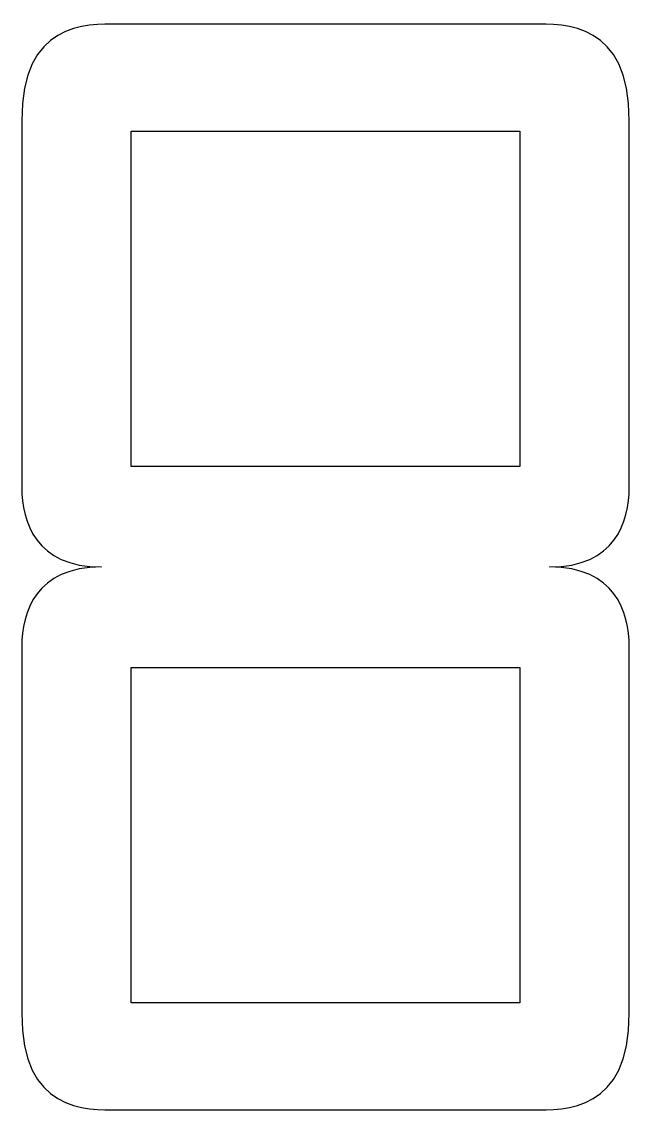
# Model space of a CAD drawing. Header units: centimetres. Extents: x -5.7 to 5.7, y -10.2 to 10.2.
import ezdxf

# ---------------------------------------------------------------- set-up
doc = ezdxf.new("R2010")
doc.units = ezdxf.units.CM
doc.header["$MEASUREMENT"] = 0
doc.layers.add('Camada 1', color=7, linetype='Continuous')

msp = doc.modelspace()

# ---------------------------------------------------------------- linework, layer by layer
at = {"layer": 'Camada 1'}
for points, knots in [([(-3.86159, -10.1205), (-4.46905, -10.1205), (-5.66224, -10.16386), (-5.66224, -8.31985), (-5.66224, -8.31985), (-5.66224, -6.47584), (-5.66224, -1.48606), (-5.66224, -1.48606), (-5.66224, -1.48606), (-5.66224, -0.83516), (-5.40186, 0.00003), (-4.17615, 0.00003), (-4.17615, 0.00003), (-5.40187, 0.00003), (-5.66224, 0.83526), (-5.66224, 1.48611), (-5.66224, 1.48611), (-5.66224, 1.48611), (-5.66224, 6.47586), (-5.66224, 8.31985), (-5.66224, 8.31985), (-5.66224, 10.16384), (-4.46905, 10.1205), (-3.86159, 10.1205), (-3.86159, 10.1205), (-3.86159, 10.1205), (0.00003, 10.1205), (0.00003, 10.1205), (0.00003, 10.1205), (0.00003, 10.1205), (3.86162, 10.1205), (3.86162, 10.1205), (3.86162, 10.1205), (4.46908, 10.1205), (5.66227, 10.16384), (5.66227, 8.31985), (5.66227, 8.31985), (5.66227, 6.47586), (5.66227, 1.48611), (5.66227, 1.48611), (5.66227, 1.48611), (5.66227, 0.83526), (5.40184, 0.00002), (4.17618, 0.00002), (4.17618, 0.00002), (5.40184, 0.00002), (5.66227, -0.83516), (5.66227, -1.48607), (5.66227, -1.48607), (5.66227, -1.48607), (5.66227, -6.47587), (5.66227, -8.31986), (5.66227, -8.31986), (5.66227, -10.16385), (4.46908, -10.12051), (3.86162, -10.12051), (3.86162, -10.12051), (3.86162, -10.12051), (0.00003, -10.1205), (0.00003, -10.1205), (0.00003, -10.1205), (0.00003, -10.1205), (-3.86159, -10.1205), (-3.86159, -10.1205)], [0, 0, 0, 0, 0.05882353, 0.05882353, 0.05882353, 0.05882353, 0.11764706, 0.11764706, 0.11764706, 0.11764706, 0.17647059, 0.17647059, 0.17647059, 0.17647059, 0.23529412, 0.23529412, 0.23529412, 0.23529412, 0.29411765, 0.29411765, 0.29411765, 0.29411765, 0.35294118, 0.35294118, 0.35294118, 0.35294118, 0.41176471, 0.41176471, 0.41176471, 0.41176471, 0.47058824, 0.47058824, 0.47058824, 0.47058824, 0.52941176, 0.52941176, 0.52941176, 0.52941176, 0.58823529, 0.58823529, 0.58823529, 0.58823529, 0.64705882, 0.64705882, 0.64705882, 0.64705882, 0.70588235, 0.70588235, 0.70588235, 0.70588235, 0.76470588, 0.76470588, 0.76470588, 0.76470588, 0.82352941, 0.82352941, 0.82352941, 0.82352941, 0.88235294, 0.88235294, 0.88235294, 0.88235294, 1, 1, 1, 1]), ([(3.62297, 8.12461), (3.62297, 8.12461), (-3.62297, 8.12461), (-3.62297, 8.12461), (-3.62297, 8.12461), (-3.62297, 8.12461), (-3.62297, 1.87658), (-3.62297, 1.87658), (-3.62297, 1.87658), (-3.62297, 1.87658), (3.62297, 1.87658), (3.62297, 1.87658), (3.62297, 1.87658), (3.62297, 1.87658), (3.62297, 8.12461), (3.62297, 8.12461)], [0, 0, 0, 0, 0.2, 0.2, 0.2, 0.2, 0.4, 0.4, 0.4, 0.4, 0.6, 0.6, 0.6, 0.6, 1, 1, 1, 1]), ([(3.62297, -1.87656), (3.62297, -1.87656), (-3.62297, -1.87656), (-3.62297, -1.87656), (-3.62297, -1.87656), (-3.62297, -1.87656), (-3.62297, -8.12456), (-3.62297, -8.12456), (-3.62297, -8.12456), (-3.62297, -8.12456), (3.62297, -8.12456), (3.62297, -8.12456), (3.62297, -8.12456), (3.62297, -8.12456), (3.62297, -1.87656), (3.62297, -1.87656)], [0, 0, 0, 0, 0.2, 0.2, 0.2, 0.2, 0.4, 0.4, 0.4, 0.4, 0.6, 0.6, 0.6, 0.6, 1, 1, 1, 1])]:
    msp.add_open_spline(points, degree=3, knots=knots, dxfattribs=at)

doc.saveas('drawing.dxf')
